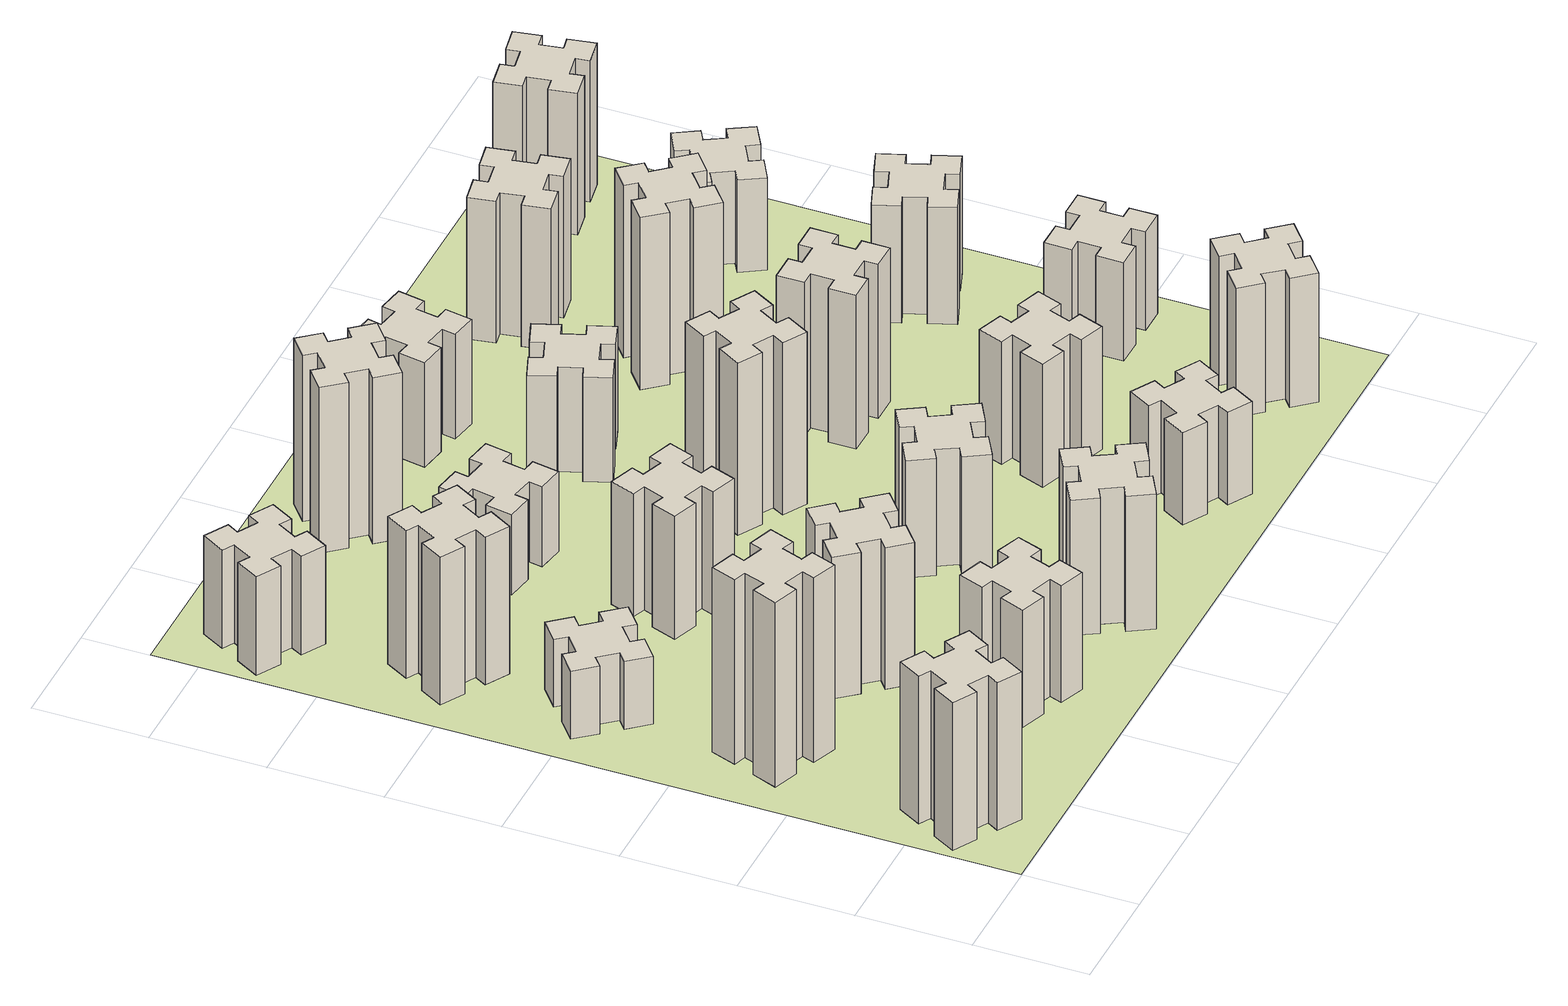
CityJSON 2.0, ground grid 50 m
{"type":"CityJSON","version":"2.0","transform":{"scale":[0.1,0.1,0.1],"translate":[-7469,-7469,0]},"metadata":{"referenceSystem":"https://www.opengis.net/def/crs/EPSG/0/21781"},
"CityObjects":{
"building1":{"type":"Building","attributes":{"class":"1000","function":"1000","usage":"1000","yearOfConstruction":2016,"roofType":"1000","measuredHeight":72,"storeysAboveGround":30,"storeysBelowGround":0},"geometry":[{"type":"Solid","lod":"1","boundaries":[[[[0,1,2,3,4,5,6,7,8,9,10,11,12,13,14,15,16,17,18,19]],[[17,16,20,21]],[[16,15,22,20]],[[15,14,23,22]],[[14,13,24,23]],[[13,12,25,24]],[[12,11,26,25]],[[11,10,27,26]],[[10,9,28,27]],[[9,8,29,28]],[[8,7,30,29]],[[7,6,31,30]],[[6,5,32,31]],[[5,4,33,32]],[[4,3,34,33]],[[3,2,35,34]],[[2,1,36,35]],[[1,0,37,36]],[[0,19,38,37]],[[19,18,39,38]],[[18,17,21,39]],[[24,25,26,27,28,29,30,31,32,33,34,35,36,37,38,39,21,20,22,23]]]]}]},
"building2":{"type":"Building","attributes":{"class":"1000","function":"1000","usage":"1000","yearOfConstruction":2016,"roofType":"1000","measuredHeight":90,"storeysAboveGround":30,"storeysBelowGround":0},"geometry":[{"type":"Solid","lod":"1","boundaries":[[[[40,41,42,43,44,45,46,47,48,49,50,51,52,53,54,55,56,57,58,59]],[[57,56,60,61]],[[56,55,62,60]],[[55,54,63,62]],[[54,53,64,63]],[[53,52,65,64]],[[52,51,66,65]],[[51,50,67,66]],[[50,49,68,67]],[[49,48,69,68]],[[48,47,70,69]],[[47,46,71,70]],[[46,45,72,71]],[[45,44,73,72]],[[44,43,74,73]],[[43,42,75,74]],[[42,41,76,75]],[[41,40,77,76]],[[40,59,78,77]],[[59,58,79,78]],[[58,57,61,79]],[[64,65,66,67,68,69,70,71,72,73,74,75,76,77,78,79,61,60,62,63]]]]}]},
"building3":{"type":"Building","attributes":{"class":"1000","function":"1000","usage":"1000","yearOfConstruction":2016,"roofType":"1000","measuredHeight":33,"storeysAboveGround":30,"storeysBelowGround":0},"geometry":[{"type":"Solid","lod":"1","boundaries":[[[[80,81,82,83,84,85,86,87,88,89,90,91,92,93,94,95,96,97,98,99]],[[97,96,100,101]],[[96,95,102,100]],[[95,94,103,102]],[[94,93,104,103]],[[93,92,105,104]],[[92,91,106,105]],[[91,90,107,106]],[[90,89,108,107]],[[89,88,109,108]],[[88,87,110,109]],[[87,86,111,110]],[[86,85,112,111]],[[85,84,113,112]],[[84,83,114,113]],[[83,82,115,114]],[[82,81,116,115]],[[81,80,117,116]],[[80,99,118,117]],[[99,98,119,118]],[[98,97,101,119]],[[104,105,106,107,108,109,110,111,112,113,114,115,116,117,118,119,101,100,102,103]]]]}]},
"building4":{"type":"Building","attributes":{"class":"1000","function":"1000","usage":"1000","yearOfConstruction":2016,"roofType":"1000","measuredHeight":72,"storeysAboveGround":30,"storeysBelowGround":0},"geometry":[{"type":"Solid","lod":"1","boundaries":[[[[120,121,122,123,124,125,126,127,128,129,130,131,132,133,134,135,136,137,138,139]],[[137,136,140,141]],[[136,135,142,140]],[[135,134,143,142]],[[134,133,144,143]],[[133,132,145,144]],[[132,131,146,145]],[[131,130,147,146]],[[130,129,148,147]],[[129,128,149,148]],[[128,127,150,149]],[[127,126,151,150]],[[126,125,152,151]],[[125,124,153,152]],[[124,123,154,153]],[[123,122,155,154]],[[122,121,156,155]],[[121,120,157,156]],[[120,139,158,157]],[[139,138,159,158]],[[138,137,141,159]],[[144,145,146,147,148,149,150,151,152,153,154,155,156,157,158,159,141,140,142,143]]]]}]},
"building5":{"type":"Building","attributes":{"class":"1000","function":"1000","usage":"1000","yearOfConstruction":2016,"roofType":"1000","measuredHeight":57,"storeysAboveGround":30,"storeysBelowGround":0},"geometry":[{"type":"Solid","lod":"1","boundaries":[[[[160,161,162,163,164,165,166,167,168,169,170,171,172,173,174,175,176,177,178,179]],[[177,176,180,181]],[[176,175,182,180]],[[175,174,183,182]],[[174,173,184,183]],[[173,172,185,184]],[[172,171,186,185]],[[171,170,187,186]],[[170,169,188,187]],[[169,168,189,188]],[[168,167,190,189]],[[167,166,191,190]],[[166,165,192,191]],[[165,164,193,192]],[[164,163,194,193]],[[163,162,195,194]],[[162,161,196,195]],[[161,160,197,196]],[[160,179,198,197]],[[179,178,199,198]],[[178,177,181,199]],[[184,185,186,187,188,189,190,191,192,193,194,195,196,197,198,199,181,180,182,183]]]]}]},
"building6":{"type":"Building","attributes":{"class":"1000","function":"1000","usage":"1000","yearOfConstruction":2016,"roofType":"1000","measuredHeight":48,"storeysAboveGround":30,"storeysBelowGround":0},"geometry":[{"type":"Solid","lod":"1","boundaries":[[[[200,201,202,203,204,205,206,207,208,209,210,211,212,213,214,215,216,217,218,219]],[[217,216,220,221]],[[216,215,222,220]],[[215,214,223,222]],[[214,213,224,223]],[[213,212,225,224]],[[212,211,226,225]],[[211,210,227,226]],[[210,209,228,227]],[[209,208,229,228]],[[208,207,230,229]],[[207,206,231,230]],[[206,205,232,231]],[[205,204,233,232]],[[204,203,234,233]],[[203,202,235,234]],[[202,201,236,235]],[[201,200,237,236]],[[200,219,238,237]],[[219,218,239,238]],[[218,217,221,239]],[[224,225,226,227,228,229,230,231,232,233,234,235,236,237,238,239,221,220,222,223]]]]}]},
"building7":{"type":"Building","attributes":{"class":"1000","function":"1000","usage":"1000","yearOfConstruction":2016,"roofType":"1000","measuredHeight":69,"storeysAboveGround":30,"storeysBelowGround":0},"geometry":[{"type":"Solid","lod":"1","boundaries":[[[[240,241,242,243,244,245,246,247,248,249,250,251,252,253,254,255,256,257,258,259]],[[257,256,260,261]],[[256,255,262,260]],[[255,254,263,262]],[[254,253,264,263]],[[253,252,265,264]],[[252,251,266,265]],[[251,250,267,266]],[[250,249,268,267]],[[249,248,269,268]],[[248,247,270,269]],[[247,246,271,270]],[[246,245,272,271]],[[245,244,273,272]],[[244,243,274,273]],[[243,242,275,274]],[[242,241,276,275]],[[241,240,277,276]],[[240,259,278,277]],[[259,258,279,278]],[[258,257,261,279]],[[264,265,266,267,268,269,270,271,272,273,274,275,276,277,278,279,261,260,262,263]]]]}]},
"building8":{"type":"Building","attributes":{"class":"1000","function":"1000","usage":"1000","yearOfConstruction":2016,"roofType":"1000","measuredHeight":60,"storeysAboveGround":30,"storeysBelowGround":0},"geometry":[{"type":"Solid","lod":"1","boundaries":[[[[280,281,282,283,284,285,286,287,288,289,290,291,292,293,294,295,296,297,298,299]],[[297,296,300,301]],[[296,295,302,300]],[[295,294,303,302]],[[294,293,304,303]],[[293,292,305,304]],[[292,291,306,305]],[[291,290,307,306]],[[290,289,308,307]],[[289,288,309,308]],[[288,287,310,309]],[[287,286,311,310]],[[286,285,312,311]],[[285,284,313,312]],[[284,283,314,313]],[[283,282,315,314]],[[282,281,316,315]],[[281,280,317,316]],[[280,299,318,317]],[[299,298,319,318]],[[298,297,301,319]],[[304,305,306,307,308,309,310,311,312,313,314,315,316,317,318,319,301,300,302,303]]]]}]},
"building9":{"type":"Building","attributes":{"class":"1000","function":"1000","usage":"1000","yearOfConstruction":2016,"roofType":"1000","measuredHeight":66,"storeysAboveGround":30,"storeysBelowGround":0},"geometry":[{"type":"Solid","lod":"1","boundaries":[[[[320,321,322,323,324,325,326,327,328,329,330,331,332,333,334,335,336,337,338,339]],[[337,336,340,341]],[[336,335,342,340]],[[335,334,343,342]],[[334,333,344,343]],[[333,332,345,344]],[[332,331,346,345]],[[331,330,347,346]],[[330,329,348,347]],[[329,328,349,348]],[[328,327,350,349]],[[327,326,351,350]],[[326,325,352,351]],[[325,324,353,352]],[[324,323,354,353]],[[323,322,355,354]],[[322,321,356,355]],[[321,320,357,356]],[[320,339,358,357]],[[339,338,359,358]],[[338,337,341,359]],[[344,345,346,347,348,349,350,351,352,353,354,355,356,357,358,359,341,340,342,343]]]]}]},
"building10":{"type":"Building","attributes":{"class":"1000","function":"1000","usage":"1000","yearOfConstruction":2016,"roofType":"1000","measuredHeight":39,"storeysAboveGround":30,"storeysBelowGround":0},"geometry":[{"type":"Solid","lod":"1","boundaries":[[[[360,361,362,363,364,365,366,367,368,369,370,371,372,373,374,375,376,377,378,379]],[[377,376,380,381]],[[376,375,382,380]],[[375,374,383,382]],[[374,373,384,383]],[[373,372,385,384]],[[372,371,386,385]],[[371,370,387,386]],[[370,369,388,387]],[[369,368,389,388]],[[368,367,390,389]],[[367,366,391,390]],[[366,365,392,391]],[[365,364,393,392]],[[364,363,394,393]],[[363,362,395,394]],[[362,361,396,395]],[[361,360,397,396]],[[360,379,398,397]],[[379,378,399,398]],[[378,377,381,399]],[[384,385,386,387,388,389,390,391,392,393,394,395,396,397,398,399,381,380,382,383]]]]}]},
"building11":{"type":"Building","attributes":{"class":"1000","function":"1000","usage":"1000","yearOfConstruction":2016,"roofType":"1000","measuredHeight":81,"storeysAboveGround":30,"storeysBelowGround":0},"geometry":[{"type":"Solid","lod":"1","boundaries":[[[[400,401,402,403,404,405,406,407,408,409,410,411,412,413,414,415,416,417,418,419]],[[417,416,420,421]],[[416,415,422,420]],[[415,414,423,422]],[[414,413,424,423]],[[413,412,425,424]],[[412,411,426,425]],[[411,410,427,426]],[[410,409,428,427]],[[409,408,429,428]],[[408,407,430,429]],[[407,406,431,430]],[[406,405,432,431]],[[405,404,433,432]],[[404,403,434,433]],[[403,402,435,434]],[[402,401,436,435]],[[401,400,437,436]],[[400,419,438,437]],[[419,418,439,438]],[[418,417,421,439]],[[424,425,426,427,428,429,430,431,432,433,434,435,436,437,438,439,421,420,422,423]]]]}]},
"building12":{"type":"Building","attributes":{"class":"1000","function":"1000","usage":"1000","yearOfConstruction":2016,"roofType":"1000","measuredHeight":57,"storeysAboveGround":30,"storeysBelowGround":0},"geometry":[{"type":"Solid","lod":"1","boundaries":[[[[440,441,442,443,444,445,446,447,448,449,450,451,452,453,454,455,456,457,458,459]],[[457,456,460,461]],[[456,455,462,460]],[[455,454,463,462]],[[454,453,464,463]],[[453,452,465,464]],[[452,451,466,465]],[[451,450,467,466]],[[450,449,468,467]],[[449,448,469,468]],[[448,447,470,469]],[[447,446,471,470]],[[446,445,472,471]],[[445,444,473,472]],[[444,443,474,473]],[[443,442,475,474]],[[442,441,476,475]],[[441,440,477,476]],[[440,459,478,477]],[[459,458,479,478]],[[458,457,461,479]],[[464,465,466,467,468,469,470,471,472,473,474,475,476,477,478,479,461,460,462,463]]]]}]},
"building13":{"type":"Building","attributes":{"class":"1000","function":"1000","usage":"1000","yearOfConstruction":2016,"roofType":"1000","measuredHeight":84,"storeysAboveGround":30,"storeysBelowGround":0},"geometry":[{"type":"Solid","lod":"1","boundaries":[[[[480,481,482,483,484,485,486,487,488,489,490,491,492,493,494,495,496,497,498,499]],[[497,496,500,501]],[[496,495,502,500]],[[495,494,503,502]],[[494,493,504,503]],[[493,492,505,504]],[[492,491,506,505]],[[491,490,507,506]],[[490,489,508,507]],[[489,488,509,508]],[[488,487,510,509]],[[487,486,511,510]],[[486,485,512,511]],[[485,484,513,512]],[[484,483,514,513]],[[483,482,515,514]],[[482,481,516,515]],[[481,480,517,516]],[[480,499,518,517]],[[499,498,519,518]],[[498,497,501,519]],[[504,505,506,507,508,509,510,511,512,513,514,515,516,517,518,519,501,500,502,503]]]]}]},
"building14":{"type":"Building","attributes":{"class":"1000","function":"1000","usage":"1000","yearOfConstruction":2016,"roofType":"1000","measuredHeight":51,"storeysAboveGround":30,"storeysBelowGround":0},"geometry":[{"type":"Solid","lod":"1","boundaries":[[[[520,521,522,523,524,525,526,527,528,529,530,531,532,533,534,535,536,537,538,539]],[[537,536,540,541]],[[536,535,542,540]],[[535,534,543,542]],[[534,533,544,543]],[[533,532,545,544]],[[532,531,546,545]],[[531,530,547,546]],[[530,529,548,547]],[[529,528,549,548]],[[528,527,550,549]],[[527,526,551,550]],[[526,525,552,551]],[[525,524,553,552]],[[524,523,554,553]],[[523,522,555,554]],[[522,521,556,555]],[[521,520,557,556]],[[520,539,558,557]],[[539,538,559,558]],[[538,537,541,559]],[[544,545,546,547,548,549,550,551,552,553,554,555,556,557,558,559,541,540,542,543]]]]}]},
"building15":{"type":"Building","attributes":{"class":"1000","function":"1000","usage":"1000","yearOfConstruction":2016,"roofType":"1000","measuredHeight":45,"storeysAboveGround":30,"storeysBelowGround":0},"geometry":[{"type":"Solid","lod":"1","boundaries":[[[[560,561,562,563,564,565,566,567,568,569,570,571,572,573,574,575,576,577,578,579]],[[577,576,580,581]],[[576,575,582,580]],[[575,574,583,582]],[[574,573,584,583]],[[573,572,585,584]],[[572,571,586,585]],[[571,570,587,586]],[[570,569,588,587]],[[569,568,589,588]],[[568,567,590,589]],[[567,566,591,590]],[[566,565,592,591]],[[565,564,593,592]],[[564,563,594,593]],[[563,562,595,594]],[[562,561,596,595]],[[561,560,597,596]],[[560,579,598,597]],[[579,578,599,598]],[[578,577,581,599]],[[584,585,586,587,588,589,590,591,592,593,594,595,596,597,598,599,581,580,582,583]]]]}]},
"building16":{"type":"Building","attributes":{"class":"1000","function":"1000","usage":"1000","yearOfConstruction":2016,"roofType":"1000","measuredHeight":51,"storeysAboveGround":30,"storeysBelowGround":0},"geometry":[{"type":"Solid","lod":"1","boundaries":[[[[600,601,602,603,604,605,606,607,608,609,610,611,612,613,614,615,616,617,618,619]],[[617,616,620,621]],[[616,615,622,620]],[[615,614,623,622]],[[614,613,624,623]],[[613,612,625,624]],[[612,611,626,625]],[[611,610,627,626]],[[610,609,628,627]],[[609,608,629,628]],[[608,607,630,629]],[[607,606,631,630]],[[606,605,632,631]],[[605,604,633,632]],[[604,603,634,633]],[[603,602,635,634]],[[602,601,636,635]],[[601,600,637,636]],[[600,619,638,637]],[[619,618,639,638]],[[618,617,621,639]],[[624,625,626,627,628,629,630,631,632,633,634,635,636,637,638,639,621,620,622,623]]]]}]},
"building17":{"type":"Building","attributes":{"class":"1000","function":"1000","usage":"1000","yearOfConstruction":2016,"roofType":"1000","measuredHeight":60,"storeysAboveGround":30,"storeysBelowGround":0},"geometry":[{"type":"Solid","lod":"1","boundaries":[[[[640,641,642,643,644,645,646,647,648,649,650,651,652,653,654,655,656,657,658,659]],[[657,656,660,661]],[[656,655,662,660]],[[655,654,663,662]],[[654,653,664,663]],[[653,652,665,664]],[[652,651,666,665]],[[651,650,667,666]],[[650,649,668,667]],[[649,648,669,668]],[[648,647,670,669]],[[647,646,671,670]],[[646,645,672,671]],[[645,644,673,672]],[[644,643,674,673]],[[643,642,675,674]],[[642,641,676,675]],[[641,640,677,676]],[[640,659,678,677]],[[659,658,679,678]],[[658,657,661,679]],[[664,665,666,667,668,669,670,671,672,673,674,675,676,677,678,679,661,660,662,663]]]]}]},
"building18":{"type":"Building","attributes":{"class":"1000","function":"1000","usage":"1000","yearOfConstruction":2016,"roofType":"1000","measuredHeight":75,"storeysAboveGround":30,"storeysBelowGround":0},"geometry":[{"type":"Solid","lod":"1","boundaries":[[[[680,681,682,683,684,685,686,687,688,689,690,691,692,693,694,695,696,697,698,699]],[[697,696,700,701]],[[696,695,702,700]],[[695,694,703,702]],[[694,693,704,703]],[[693,692,705,704]],[[692,691,706,705]],[[691,690,707,706]],[[690,689,708,707]],[[689,688,709,708]],[[688,687,710,709]],[[687,686,711,710]],[[686,685,712,711]],[[685,684,713,712]],[[684,683,714,713]],[[683,682,715,714]],[[682,681,716,715]],[[681,680,717,716]],[[680,699,718,717]],[[699,698,719,718]],[[698,697,701,719]],[[704,705,706,707,708,709,710,711,712,713,714,715,716,717,718,719,701,700,702,703]]]]}]},
"building19":{"type":"Building","attributes":{"class":"1000","function":"1000","usage":"1000","yearOfConstruction":2016,"roofType":"1000","measuredHeight":84,"storeysAboveGround":30,"storeysBelowGround":0},"geometry":[{"type":"Solid","lod":"1","boundaries":[[[[720,721,722,723,724,725,726,727,728,729,730,731,732,733,734,735,736,737,738,739]],[[737,736,740,741]],[[736,735,742,740]],[[735,734,743,742]],[[734,733,744,743]],[[733,732,745,744]],[[732,731,746,745]],[[731,730,747,746]],[[730,729,748,747]],[[729,728,749,748]],[[728,727,750,749]],[[727,726,751,750]],[[726,725,752,751]],[[725,724,753,752]],[[724,723,754,753]],[[723,722,755,754]],[[722,721,756,755]],[[721,720,757,756]],[[720,739,758,757]],[[739,738,759,758]],[[738,737,741,759]],[[744,745,746,747,748,749,750,751,752,753,754,755,756,757,758,759,741,740,742,743]]]]}]},
"building20":{"type":"Building","attributes":{"class":"1000","function":"1000","usage":"1000","yearOfConstruction":2016,"roofType":"1000","measuredHeight":63,"storeysAboveGround":30,"storeysBelowGround":0},"geometry":[{"type":"Solid","lod":"1","boundaries":[[[[760,761,762,763,764,765,766,767,768,769,770,771,772,773,774,775,776,777,778,779]],[[777,776,780,781]],[[776,775,782,780]],[[775,774,783,782]],[[774,773,784,783]],[[773,772,785,784]],[[772,771,786,785]],[[771,770,787,786]],[[770,769,788,787]],[[769,768,789,788]],[[768,767,790,789]],[[767,766,791,790]],[[766,765,792,791]],[[765,764,793,792]],[[764,763,794,793]],[[763,762,795,794]],[[762,761,796,795]],[[761,760,797,796]],[[760,779,798,797]],[[779,778,799,798]],[[778,777,781,799]],[[784,785,786,787,788,789,790,791,792,793,794,795,796,797,798,799,781,780,782,783]]]]}]},
"building21":{"type":"Building","attributes":{"class":"1000","function":"1000","usage":"1000","yearOfConstruction":2016,"roofType":"1000","measuredHeight":69,"storeysAboveGround":30,"storeysBelowGround":0},"geometry":[{"type":"Solid","lod":"1","boundaries":[[[[800,801,802,803,804,805,806,807,808,809,810,811,812,813,814,815,816,817,818,819]],[[817,816,820,821]],[[816,815,822,820]],[[815,814,823,822]],[[814,813,824,823]],[[813,812,825,824]],[[812,811,826,825]],[[811,810,827,826]],[[810,809,828,827]],[[809,808,829,828]],[[808,807,830,829]],[[807,806,831,830]],[[806,805,832,831]],[[805,804,833,832]],[[804,803,834,833]],[[803,802,835,834]],[[802,801,836,835]],[[801,800,837,836]],[[800,819,838,837]],[[819,818,839,838]],[[818,817,821,839]],[[824,825,826,827,828,829,830,831,832,833,834,835,836,837,838,839,821,820,822,823]]]]}]},
"building22":{"type":"Building","attributes":{"class":"1000","function":"1000","usage":"1000","yearOfConstruction":2016,"roofType":"1000","measuredHeight":48,"storeysAboveGround":30,"storeysBelowGround":0},"geometry":[{"type":"Solid","lod":"1","boundaries":[[[[840,841,842,843,844,845,846,847,848,849,850,851,852,853,854,855,856,857,858,859]],[[857,856,860,861]],[[856,855,862,860]],[[855,854,863,862]],[[854,853,864,863]],[[853,852,865,864]],[[852,851,866,865]],[[851,850,867,866]],[[850,849,868,867]],[[849,848,869,868]],[[848,847,870,869]],[[847,846,871,870]],[[846,845,872,871]],[[845,844,873,872]],[[844,843,874,873]],[[843,842,875,874]],[[842,841,876,875]],[[841,840,877,876]],[[840,859,878,877]],[[859,858,879,878]],[[858,857,861,879]],[[864,865,866,867,868,869,870,871,872,873,874,875,876,877,878,879,861,860,862,863]]]]}]},
"building23":{"type":"Building","attributes":{"class":"1000","function":"1000","usage":"1000","yearOfConstruction":2016,"roofType":"1000","measuredHeight":57,"storeysAboveGround":30,"storeysBelowGround":0},"geometry":[{"type":"Solid","lod":"1","boundaries":[[[[880,881,882,883,884,885,886,887,888,889,890,891,892,893,894,895,896,897,898,899]],[[897,896,900,901]],[[896,895,902,900]],[[895,894,903,902]],[[894,893,904,903]],[[893,892,905,904]],[[892,891,906,905]],[[891,890,907,906]],[[890,889,908,907]],[[889,888,909,908]],[[888,887,910,909]],[[887,886,911,910]],[[886,885,912,911]],[[885,884,913,912]],[[884,883,914,913]],[[883,882,915,914]],[[882,881,916,915]],[[881,880,917,916]],[[880,899,918,917]],[[899,898,919,918]],[[898,897,901,919]],[[904,905,906,907,908,909,910,911,912,913,914,915,916,917,918,919,901,900,902,903]]]]}]},
"building24":{"type":"Building","attributes":{"class":"1000","function":"1000","usage":"1000","yearOfConstruction":2016,"roofType":"1000","measuredHeight":45,"storeysAboveGround":30,"storeysBelowGround":0},"geometry":[{"type":"Solid","lod":"1","boundaries":[[[[920,921,922,923,924,925,926,927,928,929,930,931,932,933,934,935,936,937,938,939]],[[937,936,940,941]],[[936,935,942,940]],[[935,934,943,942]],[[934,933,944,943]],[[933,932,945,944]],[[932,931,946,945]],[[931,930,947,946]],[[930,929,948,947]],[[929,928,949,948]],[[928,927,950,949]],[[927,926,951,950]],[[926,925,952,951]],[[925,924,953,952]],[[924,923,954,953]],[[923,922,955,954]],[[922,921,956,955]],[[921,920,957,956]],[[920,939,958,957]],[[939,938,959,958]],[[938,937,941,959]],[[944,945,946,947,948,949,950,951,952,953,954,955,956,957,958,959,941,940,942,943]]]]}]},
"building25":{"type":"Building","attributes":{"class":"1000","function":"1000","usage":"1000","yearOfConstruction":2016,"roofType":"1000","measuredHeight":69,"storeysAboveGround":30,"storeysBelowGround":0},"geometry":[{"type":"Solid","lod":"1","boundaries":[[[[960,961,962,963,964,965,966,967,968,969,970,971,972,973,974,975,976,977,978,979]],[[977,976,980,981]],[[976,975,982,980]],[[975,974,983,982]],[[974,973,984,983]],[[973,972,985,984]],[[972,971,986,985]],[[971,970,987,986]],[[970,969,988,987]],[[969,968,989,988]],[[968,967,990,989]],[[967,966,991,990]],[[966,965,992,991]],[[965,964,993,992]],[[964,963,994,993]],[[963,962,995,994]],[[962,961,996,995]],[[961,960,997,996]],[[960,979,998,997]],[[979,978,999,998]],[[978,977,981,999]],[[984,985,986,987,988,989,990,991,992,993,994,995,996,997,998,999,981,980,982,983]]]]}]},
"landuse1":{"type":"LandUse","attributes":{"name":"plot1","function":"1010"},"geometry":[{"type":"MultiSurface","lod":"1","boundaries":[[[1000,1001,1002,1003]]]}]}
},
"vertices":[
[177,305,0],[264,255,0],[234,203,0],[338,143,0],[398,247,0],[346,277,0],[396,364,0],[448,334,0],[508,438,0],[404,498,0],[374,446,0],[287,496,0],[317,548,0],[213,608,0],[153,504,0],[205,474,0],[155,387,0],[103,417,0],[43,313,0],[147,253,0],[155,387,720],[103,417,720],[205,474,720],[153,504,720],[213,608,720],[317,548,720],[287,496,720],[374,446,720],[404,498,720],[508,438,720],[448,334,720],[396,364,720],[346,277,720],[398,247,720],[338,143,720],[234,203,720],[264,255,720],[177,305,720],[147,253,720],[43,313,720],
[460,1302,0],[366,1336,0],[387,1392,0],[274,1433,0],[233,1320,0],[289,1300,0],[255,1206,0],[199,1227,0],[157,1114,0],[270,1073,0],[291,1129,0],[385,1095,0],[364,1039,0],[477,997,0],[518,1110,0],[462,1131,0],[496,1225,0],[552,1204,0],[593,1317,0],[480,1358,0],[496,1225,900],[552,1204,900],[462,1131,900],[518,1110,900],[477,997,900],[364,1039,900],[385,1095,900],[291,1129,900],[270,1073,900],[157,1114,900],[199,1227,900],[255,1206,900],[289,1300,900],[233,1320,900],[274,1433,900],[387,1392,900],[366,1336,900],[460,1302,900],[480,1358,900],[593,1317,900],
[492,1988,0],[427,2064,0],[473,2103,0],[396,2195,0],[304,2118,0],[343,2072,0],[266,2007,0],[228,2053,0],[136,1976,0],[213,1884,0],[259,1923,0],[323,1846,0],[277,1808,0],[354,1716,0],[446,1793,0],[408,1839,0],[484,1903,0],[523,1857,0],[615,1934,0],[538,2026,0],[484,1903,330],[523,1857,330],[408,1839,330],[446,1793,330],[354,1716,330],[277,1808,330],[323,1846,330],[259,1923,330],[213,1884,330],[136,1976,330],[228,2053,330],[266,2007,330],[343,2072,330],[304,2118,330],[396,2195,330],[473,2103,330],[427,2064,330],[492,1988,330],[538,2026,330],[615,1934,330],
[446,2497,0],[496,2584,0],[548,2554,0],[608,2658,0],[504,2718,0],[474,2666,0],[387,2716,0],[417,2768,0],[313,2828,0],[253,2724,0],[305,2694,0],[255,2607,0],[203,2637,0],[143,2533,0],[247,2473,0],[277,2525,0],[364,2475,0],[334,2423,0],[438,2363,0],[498,2467,0],[364,2475,720],[334,2423,720],[277,2525,720],[247,2473,720],[143,2533,720],[203,2637,720],[255,2607,720],[305,2694,720],[253,2724,720],[313,2828,720],[417,2768,720],[387,2716,720],[474,2666,720],[504,2718,720],[608,2658,720],[548,2554,720],[496,2584,720],[446,2497,720],[498,2467,720],[438,2363,720],
[1202,391,0],[1236,485,0],[1292,464,0],[1333,577,0],[1220,618,0],[1200,562,0],[1106,596,0],[1127,652,0],[1014,693,0],[973,580,0],[1029,560,0],[995,466,0],[939,487,0],[897,374,0],[1010,333,0],[1031,389,0],[1125,355,0],[1104,299,0],[1217,257,0],[1258,370,0],[1125,355,570],[1104,299,570],[1031,389,570],[1010,333,570],[897,374,570],[939,487,570],[995,466,570],[1029,560,570],[973,580,570],[1014,693,570],[1127,652,570],[1106,596,570],[1200,562,570],[1220,618,570],[1333,577,570],[1292,464,570],[1236,485,570],[1202,391,570],[1258,370,570],[1217,257,570],
[177,3265,0],[264,3215,0],[234,3163,0],[338,3103,0],[398,3207,0],[346,3237,0],[396,3324,0],[448,3294,0],[508,3398,0],[404,3458,0],[374,3406,0],[287,3456,0],[317,3508,0],[213,3568,0],[153,3464,0],[205,3434,0],[155,3347,0],[103,3377,0],[43,3273,0],[147,3213,0],[155,3347,480],[103,3377,480],[205,3434,480],[153,3464,480],[213,3568,480],[317,3508,480],[287,3456,480],[374,3406,480],[404,3458,480],[508,3398,480],[448,3294,480],[396,3324,480],[346,3237,480],[398,3207,480],[338,3103,480],[234,3163,480],[264,3215,480],[177,3265,480],[147,3213,480],[43,3273,480],
[1048,999,0],[1124,1063,0],[1163,1017,0],[1255,1094,0],[1178,1186,0],[1132,1148,0],[1067,1224,0],[1113,1263,0],[1036,1355,0],[944,1278,0],[983,1232,0],[906,1167,0],[868,1213,0],[776,1136,0],[853,1044,0],[899,1083,0],[963,1006,0],[917,968,0],[994,876,0],[1086,953,0],[963,1006,690],[917,968,690],[899,1083,690],[853,1044,690],[776,1136,690],[868,1213,690],[906,1167,690],[983,1232,690],[944,1278,690],[1036,1355,690],[1113,1263,690],[1067,1224,690],[1132,1148,690],[1178,1186,690],[1255,1094,690],[1163,1017,690],[1124,1063,690],[1048,999,690],[1086,953,690],[994,876,690],
[1029,2040,0],[995,1946,0],[939,1967,0],[897,1854,0],[1010,1813,0],[1031,1869,0],[1125,1835,0],[1104,1779,0],[1217,1737,0],[1258,1850,0],[1202,1871,0],[1236,1965,0],[1292,1944,0],[1333,2057,0],[1220,2098,0],[1200,2042,0],[1106,2076,0],[1127,2132,0],[1014,2173,0],[973,2060,0],[1106,2076,600],[1127,2132,600],[1200,2042,600],[1220,2098,600],[1333,2057,600],[1292,1944,600],[1236,1965,600],[1202,1871,600],[1258,1850,600],[1217,1737,600],[1104,1779,600],[1125,1835,600],[1031,1869,600],[1010,1813,600],[897,1854,600],[939,1967,600],[995,1946,600],[1029,2040,600],[973,2060,600],[1014,2173,600],
[1635,364,0],[1685,277,0],[1633,247,0],[1693,143,0],[1797,203,0],[1767,255,0],[1854,305,0],[1884,253,0],[1988,313,0],[1928,417,0],[1876,387,0],[1826,474,0],[1878,504,0],[1818,608,0],[1714,548,0],[1744,496,0],[1657,446,0],[1627,498,0],[1523,438,0],[1583,334,0],[1657,446,660],[1627,498,660],[1744,496,660],[1714,548,660],[1818,608,660],[1878,504,660],[1826,474,660],[1876,387,660],[1928,417,660],[1988,313,660],[1884,253,660],[1854,305,660],[1767,255,660],[1797,203,660],[1693,143,660],[1633,247,660],[1685,277,660],[1635,364,660],[1583,334,660],[1523,438,660],
[1016,2764,0],[998,2665,0],[939,2676,0],[918,2557,0],[1037,2537,0],[1047,2596,0],[1145,2578,0],[1135,2519,0],[1253,2498,0],[1274,2617,0],[1215,2627,0],[1232,2725,0],[1291,2715,0],[1312,2833,0],[1194,2854,0],[1184,2795,0],[1085,2812,0],[1096,2871,0],[977,2892,0],[957,2774,0],[1085,2812,390],[1096,2871,390],[1184,2795,390],[1194,2854,390],[1312,2833,390],[1291,2715,390],[1232,2725,390],[1215,2627,390],[1274,2617,390],[1253,2498,390],[1135,2519,390],[1145,2578,390],[1047,2596,390],[1037,2537,390],[918,2557,390],[939,2676,390],[998,2665,390],[1016,2764,390],[957,2774,390],[977,2892,390],
[1083,3452,0],[1006,3387,0],[968,3433,0],[876,3356,0],[953,3264,0],[999,3303,0],[1063,3226,0],[1017,3188,0],[1094,3096,0],[1186,3173,0],[1148,3219,0],[1224,3283,0],[1263,3237,0],[1355,3314,0],[1278,3406,0],[1232,3368,0],[1167,3444,0],[1213,3483,0],[1136,3575,0],[1044,3498,0],[1167,3444,810],[1213,3483,810],[1232,3368,810],[1278,3406,810],[1355,3314,810],[1263,3237,810],[1224,3283,810],[1148,3219,810],[1186,3173,810],[1094,3096,810],[1017,3188,810],[1063,3226,810],[999,3303,810],[953,3264,810],[876,3356,810],[968,3433,810],[1006,3387,810],[1083,3452,810],[1044,3498,810],[1136,3575,810],
[1867,995,0],[1954,1045,0],[1984,993,0],[2088,1053,0],[2028,1157,0],[1976,1127,0],[1926,1214,0],[1978,1244,0],[1918,1348,0],[1814,1288,0],[1844,1236,0],[1757,1186,0],[1727,1238,0],[1623,1178,0],[1683,1074,0],[1735,1104,0],[1785,1017,0],[1733,987,0],[1793,883,0],[1897,943,0],[1785,1017,570],[1733,987,570],[1735,1104,570],[1683,1074,570],[1623,1178,570],[1727,1238,570],[1757,1186,570],[1844,1236,570],[1814,1288,570],[1918,1348,570],[1978,1244,570],[1926,1214,570],[1976,1127,570],[2028,1157,570],[2088,1053,570],[1984,993,570],[1954,1045,570],[1867,995,570],[1897,943,570],[1793,883,570],
[1757,1885,0],[1844,1835,0],[1814,1783,0],[1918,1723,0],[1978,1827,0],[1926,1857,0],[1976,1944,0],[2028,1914,0],[2088,2018,0],[1984,2078,0],[1954,2026,0],[1867,2076,0],[1897,2128,0],[1793,2188,0],[1733,2084,0],[1785,2054,0],[1735,1967,0],[1683,1997,0],[1623,1893,0],[1727,1833,0],[1735,1967,840],[1683,1997,840],[1785,2054,840],[1733,2084,840],[1793,2188,840],[1897,2128,840],[1867,2076,840],[1954,2026,840],[1984,2078,840],[2088,2018,840],[2028,1914,840],[1976,1944,840],[1926,1857,840],[1978,1827,840],[1918,1723,840],[1814,1783,840],[1844,1835,840],[1757,1885,840],[1727,1833,840],[1623,1893,840],
[1735,2705,0],[1769,2611,0],[1713,2590,0],[1754,2477,0],[1867,2519,0],[1846,2575,0],[1940,2609,0],[1960,2553,0],[2073,2594,0],[2032,2707,0],[1976,2686,0],[1942,2780,0],[1998,2800,0],[1957,2913,0],[1844,2872,0],[1865,2816,0],[1771,2782,0],[1750,2838,0],[1637,2797,0],[1679,2684,0],[1771,2782,510],[1750,2838,510],[1865,2816,510],[1844,2872,510],[1957,2913,510],[1998,2800,510],[1942,2780,510],[1976,2686,510],[2032,2707,510],[2073,2594,510],[1960,2553,510],[1940,2609,510],[1846,2575,510],[1867,2519,510],[1754,2477,510],[1713,2590,510],[1769,2611,510],[1735,2705,510],[1679,2684,510],[1637,2797,510],
[2497,305,0],[2584,255,0],[2554,203,0],[2658,143,0],[2718,247,0],[2666,277,0],[2716,364,0],[2768,334,0],[2828,438,0],[2724,498,0],[2694,446,0],[2607,496,0],[2637,548,0],[2533,608,0],[2473,504,0],[2525,474,0],[2475,387,0],[2423,417,0],[2363,313,0],[2467,253,0],[2475,387,450],[2423,417,450],[2525,474,450],[2473,504,450],[2533,608,450],[2637,548,450],[2607,496,450],[2694,446,450],[2724,498,450],[2828,438,450],[2768,334,450],[2716,364,450],[2666,277,450],[2718,247,450],[2658,143,450],[2554,203,450],[2584,255,450],[2497,305,450],[2467,253,450],[2363,313,450],
[1855,3267,0],[1872,3365,0],[1931,3355,0],[1952,3473,0],[1834,3494,0],[1824,3435,0],[1725,3452,0],[1736,3511,0],[1617,3532,0],[1597,3414,0],[1656,3404,0],[1638,3305,0],[1579,3316,0],[1558,3197,0],[1677,3177,0],[1687,3236,0],[1785,3218,0],[1775,3159,0],[1893,3138,0],[1914,3257,0],[1785,3218,510],[1775,3159,510],[1687,3236,510],[1677,3177,510],[1558,3197,510],[1579,3316,510],[1638,3305,510],[1656,3404,510],[1597,3414,510],[1617,3532,510],[1736,3511,510],[1725,3452,510],[1824,3435,510],[1834,3494,510],[1952,3473,510],[1931,3355,510],[1872,3365,510],[1855,3267,510],[1914,3257,510],[1893,3138,510],
[2682,931,0],[2716,1025,0],[2772,1004,0],[2813,1117,0],[2700,1158,0],[2680,1102,0],[2586,1136,0],[2607,1192,0],[2494,1233,0],[2453,1120,0],[2509,1100,0],[2475,1006,0],[2419,1027,0],[2377,914,0],[2490,873,0],[2511,929,0],[2605,895,0],[2584,839,0],[2697,797,0],[2738,910,0],[2605,895,600],[2584,839,600],[2511,929,600],[2490,873,600],[2377,914,600],[2419,1027,600],[2475,1006,600],[2509,1100,600],[2453,1120,600],[2494,1233,600],[2607,1192,600],[2586,1136,600],[2680,1102,600],[2700,1158,600],[2813,1117,600],[2772,1004,600],[2716,1025,600],[2682,931,600],[2738,910,600],[2697,797,600],
[2385,1905,0],[2385,1805,0],[2325,1805,0],[2325,1685,0],[2445,1685,0],[2445,1745,0],[2545,1745,0],[2545,1685,0],[2665,1685,0],[2665,1805,0],[2605,1805,0],[2605,1905,0],[2665,1905,0],[2665,2025,0],[2545,2025,0],[2545,1965,0],[2445,1965,0],[2445,2025,0],[2325,2025,0],[2325,1905,0],[2445,1965,750],[2445,2025,750],[2545,1965,750],[2545,2025,750],[2665,2025,750],[2665,1905,750],[2605,1905,750],[2605,1805,750],[2665,1805,750],[2665,1685,750],[2545,1685,750],[2545,1745,750],[2445,1745,750],[2445,1685,750],[2325,1685,750],[2325,1805,750],[2385,1805,750],[2385,1905,750],[2325,1905,750],[2325,2025,750],
[2563,2712,0],[2486,2647,0],[2448,2693,0],[2356,2616,0],[2433,2524,0],[2479,2563,0],[2543,2486,0],[2497,2448,0],[2574,2356,0],[2666,2433,0],[2628,2479,0],[2704,2543,0],[2743,2497,0],[2835,2574,0],[2758,2666,0],[2712,2628,0],[2647,2704,0],[2693,2743,0],[2616,2835,0],[2524,2758,0],[2647,2704,840],[2693,2743,840],[2712,2628,840],[2758,2666,840],[2835,2574,840],[2743,2497,840],[2704,2543,840],[2628,2479,840],[2666,2433,840],[2574,2356,840],[2497,2448,840],[2543,2486,840],[2479,2563,840],[2433,2524,840],[2356,2616,840],[2448,2693,840],[2486,2647,840],[2563,2712,840],[2524,2758,840],[2616,2835,840],
[3368,259,0],[3444,323,0],[3483,277,0],[3575,354,0],[3498,446,0],[3452,408,0],[3387,484,0],[3433,523,0],[3356,615,0],[3264,538,0],[3303,492,0],[3226,427,0],[3188,473,0],[3096,396,0],[3173,304,0],[3219,343,0],[3283,266,0],[3237,228,0],[3314,136,0],[3406,213,0],[3283,266,630],[3237,228,630],[3219,343,630],[3173,304,630],[3096,396,630],[3188,473,630],[3226,427,630],[3303,492,630],[3264,538,630],[3356,615,630],[3433,523,630],[3387,484,630],[3452,408,630],[3498,446,630],[3575,354,630],[3483,277,630],[3444,323,630],[3368,259,630],[3406,213,630],[3314,136,630],
[2565,3118,0],[2664,3136,0],[2674,3077,0],[2792,3097,0],[2771,3216,0],[2712,3205,0],[2695,3304,0],[2754,3314,0],[2733,3432,0],[2615,3411,0],[2625,3352,0],[2527,3335,0],[2517,3394,0],[2398,3373,0],[2419,3255,0],[2478,3265,0],[2496,3167,0],[2437,3157,0],[2457,3038,0],[2576,3059,0],[2496,3167,690],[2437,3157,690],[2478,3265,690],[2419,3255,690],[2398,3373,690],[2517,3394,690],[2527,3335,690],[2625,3352,690],[2615,3411,690],[2733,3432,690],[2754,3314,690],[2695,3304,690],[2712,3205,690],[2771,3216,690],[2792,3097,690],[2674,3077,690],[2664,3136,690],[2565,3118,690],[2576,3059,690],[2457,3038,690],
[3385,1005,0],[3485,1005,0],[3485,945,0],[3605,945,0],[3605,1065,0],[3545,1065,0],[3545,1165,0],[3605,1165,0],[3605,1285,0],[3485,1285,0],[3485,1225,0],[3385,1225,0],[3385,1285,0],[3265,1285,0],[3265,1165,0],[3325,1165,0],[3325,1065,0],[3265,1065,0],[3265,945,0],[3385,945,0],[3325,1065,480],[3265,1065,480],[3325,1165,480],[3265,1165,480],[3265,1285,480],[3385,1285,480],[3385,1225,480],[3485,1225,480],[3485,1285,480],[3605,1285,480],[3605,1165,480],[3545,1165,480],[3545,1065,480],[3605,1065,480],[3605,945,480],[3485,945,480],[3485,1005,480],[3385,1005,480],[3385,945,480],[3265,945,480],
[3326,1735,0],[3420,1769,0],[3440,1713,0],[3553,1754,0],[3512,1867,0],[3456,1846,0],[3422,1940,0],[3478,1960,0],[3437,2073,0],[3324,2032,0],[3345,1976,0],[3251,1942,0],[3230,1998,0],[3117,1957,0],[3159,1844,0],[3215,1865,0],[3249,1771,0],[3193,1750,0],[3234,1637,0],[3347,1679,0],[3249,1771,570],[3193,1750,570],[3215,1865,570],[3159,1844,570],[3117,1957,570],[3230,1998,570],[3251,1942,570],[3345,1976,570],[3324,2032,570],[3437,2073,570],[3478,1960,570],[3422,1940,570],[3456,1846,570],[3512,1867,570],[3553,1754,570],[3440,1713,570],[3420,1769,570],[3326,1735,570],[3347,1679,570],[3234,1637,570],
[3456,2707,0],[3406,2794,0],[3458,2824,0],[3398,2928,0],[3294,2868,0],[3324,2816,0],[3237,2766,0],[3207,2818,0],[3103,2758,0],[3163,2654,0],[3215,2684,0],[3265,2597,0],[3213,2567,0],[3273,2463,0],[3377,2523,0],[3347,2575,0],[3434,2625,0],[3464,2573,0],[3568,2633,0],[3508,2737,0],[3434,2625,450],[3464,2573,450],[3347,2575,450],[3377,2523,450],[3273,2463,450],[3213,2567,450],[3265,2597,450],[3215,2684,450],[3163,2654,450],[3103,2758,450],[3207,2818,450],[3237,2766,450],[3324,2816,450],[3294,2868,450],[3398,2928,450],[3458,2824,450],[3406,2794,450],[3456,2707,450],[3508,2737,450],[3568,2633,450],
[3218,3465,0],[3236,3367,0],[3177,3357,0],[3197,3238,0],[3316,3259,0],[3305,3318,0],[3404,3336,0],[3414,3277,0],[3532,3297,0],[3511,3416,0],[3452,3405,0],[3435,3504,0],[3494,3514,0],[3473,3632,0],[3355,3611,0],[3365,3552,0],[3267,3535,0],[3257,3594,0],[3138,3573,0],[3159,3455,0],[3267,3535,690],[3257,3594,690],[3365,3552,690],[3355,3611,690],[3473,3632,690],[3494,3514,690],[3435,3504,690],[3452,3405,690],[3511,3416,690],[3532,3297,690],[3414,3277,690],[3404,3336,690],[3305,3318,690],[3316,3259,690],[3197,3238,690],[3177,3357,690],[3236,3367,690],[3218,3465,690],[3159,3455,690],[3138,3573,690],
[5,3705,0],[3705,3705,0],[3705,5,0],[5,5,0]
]}
